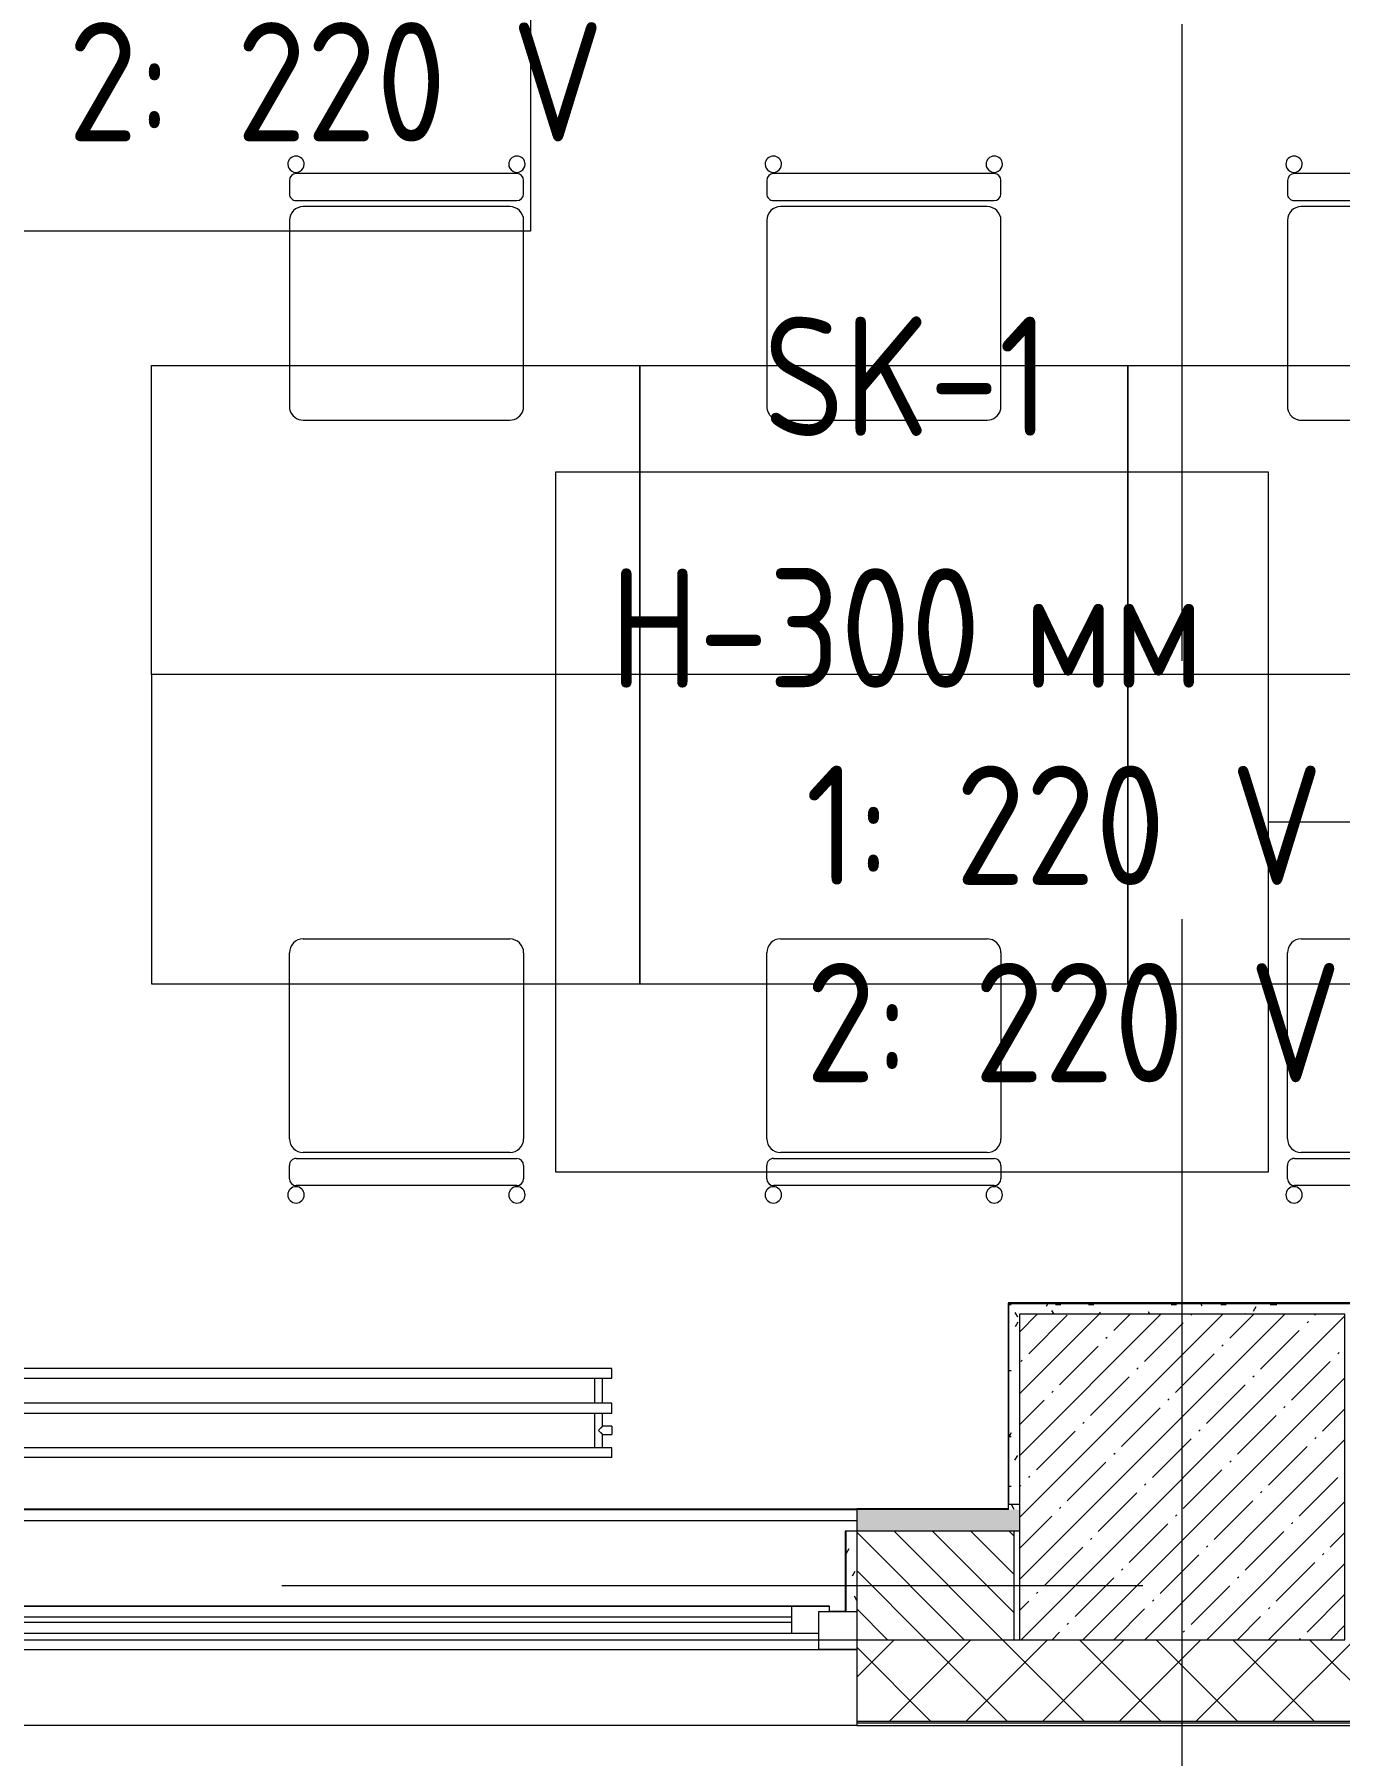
# Model space of a CAD drawing. Header units: millimetres. Extents: x -2911 to 185427, y -8553 to 29000.
# Drawn here: x 20094 to 22500, y -314 to 2860 of the extents above; entities that cross this region are included whole.
import ezdxf

# ---------------------------------------------------------------- set-up
doc = ezdxf.new("R2010")
doc.units = ezdxf.units.MM
doc.linetypes.add('Осевая', pattern=[3175, 635, -476.25, 1587.5, -476.25])
for name, color, linetype, lineweight in [('A-GLAZ', 7, 'Continuous', 9), ('A-GLAZ-1', 7, 'Continuous', 13), ('A-WALL', 7, 'Continuous', 9), ('E-ELEC-FIXT-IDEN', 7, 'Continuous', 9), ('I-WALL', 7, 'Continuous', 9), ('M-EQPM', 7, 'Continuous', 9), ('S-COLS', 7, 'Continuous', 9), ('Оси', 7, 'Continuous', 9), ('Оси-2', 7, 'Осевая', 9)]:
    doc.layers.add(name, color=color, linetype=linetype, lineweight=lineweight)
for name, color, linetype, lineweight, true_color in [('A-WALL-1', 7, 'Continuous', 9, 0x3c3c3c), ('A-WALL-FNSH-1', 7, 'Continuous', 9, 0x3c3c3c), ('I-FURN-1', 7, 'Continuous', 9, 0xf0f0f0)]:
    doc.layers.add(name, color=color, linetype=linetype, lineweight=lineweight, true_color=true_color)
doc.styles.add('GOST Common', font='GOST_Common.ttf', dxfattribs={"width": 0.9, "height": 220})
pattern_1 = [(0, (0, 0), (121.92, 30.48), [10.058, -81.382, 10.058, -81.382, -487.68]), (0, (0, 0), (121.92, 30.48), [-182.88, 10.058, -172.822, 10.058, -81.382, -213.36]), (0, (0, 0), (121.92, 30.48), [-457.2, 10.058, -50.902, 10.058, -142.342]), (120, (45.72, 15.24), (-87.356454, 90.345817), [10.058, -81.382, 10.058, -81.382, -487.68]), (120, (45.72, 15.24), (-87.356454, 90.345817), [-182.88, 10.058, -172.822, 10.058, -81.382, -213.36]), (120, (45.72, 15.24), (-87.356454, 90.345817), [-457.2, 10.058, -50.902, 10.058, -142.342]), (240, (60.96, 76.2), (-34.563546, -120.825817), [10.058, -81.382, 10.058, -81.382, -487.68]), (240, (60.96, 76.2), (-34.563546, -120.825817), [-182.88, 10.058, -172.822, 10.058, -81.382, -213.36]), (240, (60.96, 76.2), (-34.563546, -120.825817), [-457.2, 10.058, -50.902, 10.058, -142.342])]

# ---------------------------------------------------------------- blocks, each defined once
blk = doc.blocks.new('120_Окно_СКБ_2Ст - 120_Окно_СКБ_2Ст 2800х2500_створка_-22445922-План размещения напольных электротехнических лючков и розеток 2 этажа в осях 1-12')
at = {"layer": 'A-GLAZ'}
for p, q in [((1400, -57), (-1400, -57)), ((-1280, -107), (450, -107)), ((450, -117), (-1280, -117)), ((620, -107), (1280, -107)), ((1280, -117), (620, -117)), ((-1380, -127), (-1350, -127)), ((520, -127), (550, -127)), ((1350, -127), (1380, -127))]:
    blk.add_line(p, q, dxfattribs=at)
at = {"layer": 'A-GLAZ-1'}
for p, q in [((-1400, -127), (-1400, -57)), ((-1400, -57), (-1330, -57)), ((-1330, -57), (-1330, -127)), ((500, -127), (500, -57)), ((500, -57), (570, -57)), ((570, -57), (570, -127)), ((1330, -127), (1330, -57)), ((1330, -57), (1400, -57)), ((1400, -57), (1400, -127)), ((500, -87), (-1330, -87)), ((-1330, -87), (-1330, -127)), ((-1280, -137), (-1280, -87)), ((450, -137), (450, -87)), ((500, -127), (500, -87)), ((1330, -87), (570, -87)), ((570, -87), (570, -127)), ((620, -137), (620, -87)), ((1280, -137), (1280, -87)), ((1330, -127), (1330, -87)), ((-1330, -127), (-1400, -127)), ((-1330, -127), (-1350, -127)), ((-1350, -127), (-1350, -137)), ((-1350, -137), (520, -137)), ((520, -137), (-1350, -137)), ((570, -127), (500, -127)), ((520, -127), (500, -127)), ((520, -137), (520, -127)), ((570, -127), (550, -127)), ((550, -127), (550, -137)), ((550, -137), (1350, -137)), ((1350, -137), (550, -137)), ((1400, -127), (1330, -127)), ((1350, -127), (1330, -127)), ((1350, -137), (1350, -127))]:
    blk.add_line(p, q, dxfattribs=at)
blk = doc.blocks.new('BSC_Колонна _Прямоугольная - 600х600-V56-План размещения напольных электротехнических лючков и розеток 2 этажа в осях 1-12')
at = {"layer": 'S-COLS'}
h = blk.add_hatch(dxfattribs=at)
h.set_pattern_fill('FP_68', color=256, style=0, pattern_type=2)
h.set_pattern_definition([(45, (-22210, -200), (-57.02463, 57.02463), []), (45, (-22152.975, -200), (-57.02463, 57.02463), [100.806, -20.161, 3.353, -16.808])])
h.paths.add_polyline_path([(-300, -300), (300, -300), (300, 300), (-300, 300), (-300, -14.8)])
for p, q in [((300, 300), (-300, 300)), ((-300, 300), (-300, -300)), ((300, -300), (300, 300)), ((-300, -300), (300, -300))]:
    blk.add_line(p, q, dxfattribs=at)
blk = doc.blocks.new('Стул Breuer - 1_9а-V104-План размещения напольных электротехнических лючков и розеток 2 этажа в осях 1-12')
at = {"layer": 'I-FURN-1'}
for p, q in [((190.5, 241.3), (-190.5, 241.3)), ((-215.9, 215.9), (-215.9, 140.6)), ((215.9, 140.6), (215.9, 215.9)), ((-215.9, 140.6), (-215.9, -127)), ((215.9, -127), (215.9, 140.6)), ((-190.5, -152.4), (190.5, -152.4)), ((-215.9, -176.2), (-215.9, -200.8)), ((203.2, -163.5), (-203.2, -163.5)), ((215.9, -200.8), (215.9, -176.2)), ((-203.2, -213.5), (203.2, -213.5))]:
    blk.add_line(p, q, dxfattribs=at)
for centre, radius, start, end in [((-190.5, 215.9), 25.4, 165, 180), ((-190.5, 215.9), 25.4, 90, 165), ((190.5, 215.9), 25.4, 15, 90), ((190.5, 215.9), 25.4, 0, 15), ((-190.5, -127), 25.4, 180, 270), ((190.5, -127), 25.4, 270, 360), ((-203.2, -176.2), 12.7, 90, 180), ((203.2, -176.2), 12.7, 360, 90), ((-203.5, -230.6), 15.1, 360, 180), ((-203.2, -200.8), 12.7, 180, 270), ((203.7, -230.6), 15.1, 360, 180), ((203.2, -200.8), 12.7, 270, 360), ((-203.5, -230.6), 15.1, 180, 360), ((203.7, -230.6), 15.1, 180, 360)]:
    blk.add_arc(centre, radius, start, end, dxfattribs=at)
blk = doc.blocks.new('Стул Breuer - 1_9а-V105-План размещения напольных электротехнических лючков и розеток 2 этажа в осях 1-12')
at = {"layer": 'I-FURN-1'}
for p, q in [((190.5, 241.3), (-190.5, 241.3)), ((-215.9, 215.9), (-215.9, 140.6)), ((215.9, 140.6), (215.9, 215.9)), ((-215.9, 140.6), (-215.9, -127)), ((215.9, -127), (215.9, 140.6)), ((-190.5, -152.4), (190.5, -152.4)), ((-215.9, -176.2), (-215.9, -200.8)), ((203.2, -163.5), (-203.2, -163.5)), ((215.9, -200.8), (215.9, -176.2)), ((-203.2, -213.5), (203.2, -213.5))]:
    blk.add_line(p, q, dxfattribs=at)
for centre, radius, start, end in [((-190.5, 215.9), 25.4, 165, 180), ((-190.5, 215.9), 25.4, 90, 165), ((190.5, 215.9), 25.4, 45, 90), ((190.5, 215.9), 25.4, 30, 45), ((190.5, 215.9), 25.4, 0, 30), ((-190.5, -127), 25.4, 180, 270), ((190.5, -127), 25.4, 270, 360), ((-203.2, -176.2), 12.7, 90, 180), ((203.2, -176.2), 12.7, 360, 90), ((-203.5, -230.6), 15.1, 360, 180), ((-203.2, -200.8), 12.7, 180, 270), ((203.7, -230.6), 15.1, 360, 180), ((203.2, -200.8), 12.7, 270, 360), ((-203.5, -230.6), 15.1, 180, 360), ((203.7, -230.6), 15.1, 180, 360)]:
    blk.add_arc(centre, radius, start, end, dxfattribs=at)
blk = doc.blocks.new('Стул Breuer - 1_9а-V106-План размещения напольных электротехнических лючков и розеток 2 этажа в осях 1-12')
at = {"layer": 'I-FURN-1'}
for p, q in [((190.5, 241.3), (-190.5, 241.3)), ((-215.9, 215.9), (-215.9, 140.6)), ((215.9, 140.6), (215.9, 215.9)), ((-215.9, 140.6), (-215.9, -127)), ((215.9, -127), (215.9, 140.6)), ((-190.5, -152.4), (190.5, -152.4)), ((-215.9, -176.2), (-215.9, -200.8)), ((203.2, -163.5), (-203.2, -163.5)), ((215.9, -200.8), (215.9, -176.2)), ((-203.2, -213.5), (203.2, -213.5))]:
    blk.add_line(p, q, dxfattribs=at)
for centre, radius, start, end in [((-190.5, 215.9), 25.4, 90, 180), ((190.5, 215.9), 25.4, 75, 90), ((190.5, 215.9), 25.4, 0, 75), ((-190.5, -127), 25.4, 180, 270), ((190.5, -127), 25.4, 270, 360), ((-203.2, -176.2), 12.7, 90, 180), ((203.2, -176.2), 12.7, 360, 90), ((-203.5, -230.6), 15.1, 360, 180), ((-203.2, -200.8), 12.7, 180, 270), ((203.7, -230.6), 15.1, 360, 180), ((203.2, -200.8), 12.7, 270, 360), ((-203.5, -230.6), 15.1, 180, 360), ((203.7, -230.6), 15.1, 180, 360)]:
    blk.add_arc(centre, radius, start, end, dxfattribs=at)
blk = doc.blocks.new('Стул Breuer - 1_9а-V109-План размещения напольных электротехнических лючков и розеток 2 этажа в осях 1-12')
at = {"layer": 'I-FURN-1'}
for p, q in [((-215.9, 176.2), (-215.9, 200.8)), ((-203.2, 213.5), (203.2, 213.5)), ((215.9, 200.8), (215.9, 176.2)), ((203.2, 163.5), (-203.2, 163.5)), ((-215.9, -158.6), (-215.9, 127)), ((-190.5, 152.4), (190.5, 152.4)), ((215.9, 127), (215.9, -158.6)), ((-215.9, -215.9), (-215.9, -158.6)), ((215.9, -158.6), (215.9, -215.9)), ((190.5, -241.3), (-190.5, -241.3))]:
    blk.add_line(p, q, dxfattribs=at)
for centre, radius, start, end in [((-203.5, 230.6), 15.1, 0, 180), ((-203.5, 230.6), 15.1, 180, 0), ((203.7, 230.6), 15.1, 0, 180), ((203.7, 230.6), 15.1, 180, 0), ((-203.2, 200.8), 12.7, 90, 180), ((203.2, 200.8), 12.7, 0, 90), ((-203.2, 176.2), 12.7, 180, 270), ((203.2, 176.2), 12.7, 270, 0), ((-190.5, 127), 25.4, 90, 180), ((190.5, 127), 25.4, 0, 90), ((-190.5, -215.9), 25.4, 180, 270), ((190.5, -215.9), 25.4, 270, 0)]:
    blk.add_arc(centre, radius, start, end, dxfattribs=at)
blk = doc.blocks.new('Стул Breuer - 1_9а-V110-План размещения напольных электротехнических лючков и розеток 2 этажа в осях 1-12')
at = {"layer": 'I-FURN-1'}
for p, q in [((-215.9, 176.2), (-215.9, 200.8)), ((-203.2, 213.5), (203.2, 213.5)), ((215.9, 200.8), (215.9, 176.2)), ((203.2, 163.5), (-203.2, 163.5)), ((-215.9, -158.6), (-215.9, 127)), ((-190.5, 152.4), (190.5, 152.4)), ((215.9, 127), (215.9, -158.6)), ((-215.9, -215.9), (-215.9, -158.6)), ((215.9, -158.6), (215.9, -215.9)), ((190.5, -241.3), (-190.5, -241.3))]:
    blk.add_line(p, q, dxfattribs=at)
for centre, radius, start, end in [((-203.5, 230.6), 15.1, 0, 180), ((-203.5, 230.6), 15.1, 180, 0), ((203.7, 230.6), 15.1, 0, 180), ((203.7, 230.6), 15.1, 180, 0), ((-203.2, 200.8), 12.7, 90, 180), ((203.2, 200.8), 12.7, 0, 90), ((-203.2, 176.2), 12.7, 180, 270), ((203.2, 176.2), 12.7, 270, 0), ((-190.5, 127), 25.4, 90, 180), ((190.5, 127), 25.4, 0, 90), ((-190.5, -215.9), 25.4, 180, 240), ((190.5, -215.9), 25.4, 270, 0), ((-190.5, -215.9), 25.4, 240, 270)]:
    blk.add_arc(centre, radius, start, end, dxfattribs=at)
blk = doc.blocks.new('Стол базовый прямоугольный - 1_102-26219600-План размещения напольных электротехнических лючков и розеток 2 этажа в осях 1-12')
at = {"layer": 'I-FURN-1'}
for p, q in [((450, 285), (-450, 285)), ((-450, 285), (-450, -285)), ((450, -285), (450, 285)), ((-450, -285), (450, -285))]:
    blk.add_line(p, q, dxfattribs=at)
blk = doc.blocks.new('Стол базовый прямоугольный - 1_102-26219608-План размещения напольных электротехнических лючков и розеток 2 этажа в осях 1-12')
at = {"layer": 'I-FURN-1'}
for p, q in [((-450, 285), (450, 285)), ((-450, -285), (-450, 285)), ((450, 285), (450, -285)), ((450, -285), (-450, -285))]:
    blk.add_line(p, q, dxfattribs=at)
blk = doc.blocks.new('radiator_prado_classic_z_tip_30_po exemplyaru - Classic Z Тип 30-500-30677904-План размещения напольных электротехнических лючков и розеток 2 этажа в осях 1-12')
at = {"layer": 'M-EQPM'}
for p, q in [((0, -64), (0, -82)), ((0, -64), (1600, -64)), ((0, -82), (1600, -82)), ((17.5, -82), (17.5, -106.5)), ((32.5, -146), (32.5, -82)), ((1567.5, -82), (1567.5, -146)), ((1582.5, -106.5), (1582.5, -82)), ((1600, -82), (1600, -64)), ((17.5, -106.5), (0, -106.5)), ((17.5, -106.5), (0, -106.5)), ((0, -121.5), (0, -106.5)), ((0, -106.5), (0, -106.8)), ((0, -106.8), (0, -106.8)), ((0, -121.2), (0, -121.5)), ((0, -121.2), (0, -121.2)), ((0, -121.5), (17.5, -121.5)), ((0, -121.5), (17.5, -121.5)), ((17.5, -121.5), (17.5, -146)), ((1600, -106.5), (1582.5, -106.5)), ((1600, -106.5), (1582.5, -106.5)), ((1582.5, -146), (1582.5, -121.5)), ((1582.5, -121.5), (1600, -121.5)), ((1582.5, -121.5), (1600, -121.5)), ((1600, -106.8), (1600, -106.5)), ((1600, -106.5), (1600, -121.5)), ((1600, -106.8), (1600, -106.5)), ((1600, -106.5), (1600, -106.8)), ((1600, -121.5), (1600, -121.2)), ((1600, -121.5), (1600, -121.2)), ((1600, -121.2), (1600, -121.5)), ((0, -146), (0, -164)), ((1600, -146), (0, -146)), ((1600, -164), (1600, -146)), ((0, -164), (1600, -164)), ((17.5, -164), (17.5, -210)), ((32.5, -210), (32.5, -164)), ((1567.5, -164), (1567.5, -210)), ((1582.5, -210), (1582.5, -164)), ((1600, -210), (0, -210)), ((0, -210), (0, -228)), ((1600, -228), (1600, -210)), ((0, -228), (1600, -228))]:
    blk.add_line(p, q, dxfattribs=at)
for points, knots in [([(25, -114), (24.5, -113.5), (23.6, -112.6), (22.4, -111.4), (21.6, -110.6), (21.1, -110.1), (20.8, -109.8), (20.5, -109.5), (20.2, -109.2), (19.8, -108.9), (19.6, -108.6), (19.3, -108.3), (19, -108), (18.7, -107.7), (18.5, -107.5), (18.3, -107.3), (18.1, -107.1), (17.9, -106.9), (17.8, -106.8), (17.7, -106.7), (17.5, -106.5), (17.5, -106.5), (17.5, -106.5)], [0, 0, 0, 0, 0.142857, 0.285714, 0.357143, 0.392857, 0.428571, 0.464286, 0.5, 0.535714, 0.571429, 0.607143, 0.642857, 0.678571, 0.714286, 0.75, 0.785714, 0.821429, 0.857143, 0.892857, 0.928571, 1, 1, 1, 1]), ([(17.5, -121.5), (17.5, -121.5), (17.5, -121.5), (17.7, -121.3), (17.8, -121.2), (17.9, -121.1), (18.1, -120.9), (18.3, -120.7), (18.5, -120.5), (18.7, -120.3), (19, -120), (19.3, -119.7), (19.6, -119.4), (19.8, -119.1), (20.3, -118.7), (20.7, -118.3), (21.1, -117.9), (21.6, -117.4), (22.4, -116.6), (23.6, -115.4), (24.5, -114.5), (25, -114)], [0, 0, 0, 0, 0.071429, 0.107143, 0.142857, 0.178571, 0.214286, 0.25, 0.285714, 0.321429, 0.357143, 0.392857, 0.428571, 0.464286, 0.5, 0.571429, 0.607143, 0.642857, 0.714286, 0.857143, 1, 1, 1, 1]), ([(1575, -114), (1575.5, -113.5), (1576.4, -112.6), (1577.6, -111.4), (1578.4, -110.6), (1578.9, -110.1), (1579.2, -109.8), (1579.5, -109.5), (1579.8, -109.2), (1580.1, -108.8), (1580.4, -108.6), (1580.7, -108.3), (1581, -108), (1581.3, -107.7), (1581.5, -107.5), (1581.7, -107.3), (1581.9, -107.1), (1582.1, -106.9), (1582.2, -106.8), (1582.3, -106.7), (1582.5, -106.5), (1582.5, -106.5), (1582.5, -106.5)], [0, 0, 0, 0, 0.142857, 0.285714, 0.357143, 0.392857, 0.428571, 0.464286, 0.5, 0.535714, 0.571429, 0.607143, 0.642857, 0.678571, 0.714286, 0.75, 0.785714, 0.821429, 0.857143, 0.892857, 0.928571, 1, 1, 1, 1]), ([(1582.5, -121.5), (1582.5, -121.5), (1582.5, -121.5), (1582.3, -121.3), (1582.2, -121.2), (1582.1, -121.1), (1581.9, -120.9), (1581.7, -120.7), (1581.5, -120.5), (1581.3, -120.3), (1581, -120), (1580.7, -119.7), (1580.4, -119.4), (1580.1, -119.2), (1579.7, -118.7), (1579.3, -118.3), (1578.9, -117.9), (1578.4, -117.4), (1577.6, -116.6), (1576.4, -115.4), (1575.5, -114.5), (1575, -114)], [0, 0, 0, 0, 0.071429, 0.107143, 0.142857, 0.178571, 0.214286, 0.25, 0.285714, 0.321429, 0.357143, 0.392857, 0.428571, 0.464286, 0.5, 0.571429, 0.607143, 0.642857, 0.714286, 0.857143, 1, 1, 1, 1])]:
    blk.add_open_spline(points, degree=3, knots=knots, dxfattribs=at)

msp = doc.modelspace()

# ---------------------------------------------------------------- hatches: boundary and pattern name
at = {"layer": 'A-WALL'}
h = msp.add_hatch(dxfattribs=at)
h.set_pattern_fill('FP_16', color=256, style=0, pattern_type=2)
h.set_pattern_definition([(135, (0, 0), (-35.35534, -35.35534), [])])
h.paths.add_polyline_path([(21900, -100), (21900, 100), (21610, 100), (21610, -100)])
h.paths.add_polyline_path([(18810, -100), (18810, 100), (18160, 100), (18160, -100)])
h = msp.add_hatch(dxfattribs=at)
h.set_pattern_fill('FP_12', color=256, style=0, pattern_type=2)
h.set_pattern_definition([(45, (0, 0), (-70.71068, 70.71068), []), (135, (0, 0), (-70.71068, -70.71068), [])])
h.paths.add_polyline_path([(38277.7, -250), (38277.7, -100), (37990, -100), (37990, -250)])
h.paths.add_polyline_path([(35890, -250), (35890, -100), (34770, -100), (34770, -250)])
h.paths.add_polyline_path([(33870, -250), (33870, -100), (33010, -100), (33010, -250), (33610, -250)])
h.paths.add_polyline_path([(30633.9, -250), (30910, -250), (30910, -100), (29209.7, -100), (29209.7, -250)])
h.paths.add_polyline_path([(26160, -250), (26409.7, -250), (26409.7, -100), (24810, -100), (24810, -250), (25560, -250)])
h.paths.add_polyline_path([(22510, -250), (22710, -250), (22710, -100), (21610, -100), (21610, -250), (21910, -250)])
h.paths.add_polyline_path([(18160, -250), (18810, -250), (18810, -100), (18160, -100)])
h.paths.add_polyline_path([(16110, -250), (17260, -250), (17260, -100), (16110, -100)])
h.paths.add_polyline_path([(13010, -250), (13010, -100), (11660, -100), (11660, -250), (12069.9, -250)])
h.paths.add_polyline_path([(6766, -250), (8560, -250), (8560, -100), (4630, -100), (4630, -250)])
h.paths.add_polyline_path([(2788, -250), (3730, -250), (3730, -100), (-260, -100), (-260, -250), (1462, -250)])
at = {"layer": 'I-WALL'}
h = msp.add_hatch(dxfattribs=at)
h.set_pattern_fill('FP_87', color=256, style=0, pattern_type=2)
h.set_pattern_definition(pattern_1)
h.paths.add_polyline_path([(22710, 500), (22710, 520), (21890, 520), (21890, 500), (22677.9, 500)])
h = msp.add_hatch(dxfattribs=at)
h.set_pattern_fill('FP_87', color=256, style=0, pattern_type=2)
h.set_pattern_definition(pattern_1)
h.paths.add_polyline_path([(21910, 140), (21910, 500), (21890, 500), (21890, 140)])
h = msp.add_hatch(dxfattribs=at)
h.set_pattern_fill('FP_87', color=256, style=0, pattern_type=2)
h.set_pattern_definition(pattern_1)
h.paths.add_polyline_path([(21910, 150), (21910, 500), (21890, 500), (21890, 150)])
h = msp.add_hatch(dxfattribs=at)
h.set_pattern_fill('FP_87', color=256, style=0, pattern_type=2)
h.set_pattern_definition(pattern_1)
h.paths.add_polyline_path([(21900, 100), (21910, 100), (21910, 140), (21610, 140), (21610, 100)])
h.paths.add_polyline_path([(18160, 100), (18810, 100), (18810, 140), (18160, 140)])
h = msp.add_hatch(dxfattribs=at)
h.set_pattern_fill('FP_87', color=256, style=0, pattern_type=2)
h.set_pattern_definition(pattern_1)
h.paths.add_polyline_path([(21610, -48), (21610, 100), (21590, 100), (21590, -48)])

# ---------------------------------------------------------------- linework, layer by layer
at = {"layer": 'A-WALL'}
for p, q in [((21890, 140), (21610, 140)), ((21890, 140), (21890, 150)), ((21910, 100), (21590, 100)), ((11660, -100), (21910, -100)), ((21610, -250), (22710, -250)), ((21610, -253), (22710, -253)), ((21610, -258), (18810, -258))]:
    msp.add_line(p, q, dxfattribs=at)
at = {"layer": 'A-WALL-1'}
for p, q in [((21890, 520), (21890, 150)), ((21610, 140), (21610, -250)), ((21890, 150), (21910, 150)), ((21590, 100), (21590, -48)), ((21900, -100), (21900, 100)), ((21590, -48), (21610, -48))]:
    msp.add_line(p, q, dxfattribs=at)
at = {"layer": 'A-WALL-FNSH-1'}
for p, q in [((21890, 520.5), (21889, 520.5)), ((21889, 520.5), (21889, 141)), ((21889, 520), (22730, 520)), ((22731, 521), (21890, 521)), ((21890, 521), (21890, 520.5)), ((21889, 160.5), (21890, 160.5)), ((21889, 141), (21610, 141)), ((21610, 141), (21610, 140)), ((21590, 100), (21589, 100)), ((21589, 100), (21589, -48)), ((21589, -48), (21590, -48)), ((21610, -250), (21610, -258)), ((21610, -258), (22710, -258))]:
    msp.add_line(p, q, dxfattribs=at)
at = {"layer": 'E-ELEC-FIXT-IDEN'}
msp.add_line((24730, 1407.2), (22368.3, 1407.7), dxfattribs=at)
at = {"layer": 'E-ELEC-FIXT-IDEN', "flags": 128}
for points in [[(19695, 3787.9), (21008.3, 3787.9), (21008.3, 2496.9), (19695, 2496.9)], [(21055, 2053.2), (22368.3, 2053.2), (22368.3, 762.2), (21055, 762.2)]]:
    msp.add_lwpolyline(points, close=True, dxfattribs=at)
at = {"layer": 'I-WALL'}
for p, q in [((18810, 141), (21610, 141)), ((18810, 140), (21610, 140)), ((18810, 120), (21610, 120))]:
    msp.add_line(p, q, dxfattribs=at)
at = {"layer": 'Оси'}
msp.add_line((22210, -1906.3), (22210, 593.7), dxfattribs=at)
at = {"layer": 'Оси-2'}
for p, q in [((22210, 593.7), (22210, 24898.1)), ((389, 0), (35990, 0))]:
    msp.add_line(p, q, dxfattribs=at)

# ---------------------------------------------------------------- block references
at = {"layer": 'A-GLAZ', "rotation": 180}
msp.add_blockref('120_Окно_СКБ_2Ст - 120_Окно_СКБ_2Ст 2800х2500_створка_-22445922-План размещения напольных электротехнических лючков и розеток 2 этажа в осях 1-12', (20210, -175), dxfattribs=at)
at = {"layer": 'I-FURN-1', "rotation": 180}
for name, p in [('Стул Breuer - 1_9а-V104-План размещения напольных электротехнических лючков и розеток 2 этажа в осях 1-12', (20780, 2390)), ('Стул Breuer - 1_9а-V105-План размещения напольных электротехнических лючков и розеток 2 этажа в осях 1-12', (21660, 2390)), ('Стул Breuer - 1_9а-V106-План размещения напольных электротехнических лючков и розеток 2 этажа в осях 1-12', (22620, 2390)), ('Стол базовый прямоугольный - 1_102-26219608-План размещения напольных электротехнических лючков и розеток 2 этажа в осях 1-12', (20760, 1964.4)), ('Стол базовый прямоугольный - 1_102-26219608-План размещения напольных электротехнических лючков и розеток 2 этажа в осях 1-12', (21660, 1964.4)), ('Стол базовый прямоугольный - 1_102-26219608-План размещения напольных электротехнических лючков и розеток 2 этажа в осях 1-12', (22560, 1964.4)), ('Стол базовый прямоугольный - 1_102-26219600-План размещения напольных электротехнических лючков и розеток 2 этажа в осях 1-12', (20760, 1394.4)), ('Стол базовый прямоугольный - 1_102-26219600-План размещения напольных электротехнических лючков и розеток 2 этажа в осях 1-12', (21660, 1394.4)), ('Стол базовый прямоугольный - 1_102-26219600-План размещения напольных электротехнических лючков и розеток 2 этажа в осях 1-12', (22560, 1394.4)), ('Стул Breuer - 1_9а-V109-План размещения напольных электротехнических лючков и розеток 2 этажа в осях 1-12', (20780, 950.8)), ('Стул Breuer - 1_9а-V110-План размещения напольных электротехнических лючков и розеток 2 этажа в осях 1-12', (21660, 950.8)), ('Стул Breuer - 1_9а-V109-План размещения напольных электротехнических лючков и розеток 2 этажа в осях 1-12', (22620, 950.8))]:
    msp.add_blockref(name, p, dxfattribs=at)
at = {"layer": 'M-EQPM', "rotation": 180}
msp.add_blockref('radiator_prado_classic_z_tip_30_po exemplyaru - Classic Z Тип 30-500-30677904-План размещения напольных электротехнических лючков и розеток 2 этажа в осях 1-12', (21158.8, 172), dxfattribs=at)
at = {"layer": 'S-COLS'}
msp.add_blockref('BSC_Колонна _Прямоугольная - 600х600-V56-План размещения напольных электротехнических лючков и розеток 2 этажа в осях 1-12', (22210, 200), dxfattribs=at)

# ---------------------------------------------------------------- texts
at = {"layer": 'E-ELEC-FIXT-IDEN', "char_height": 220, "attachment_point": 1, "style": 'GOST Common'}
for s, insert, width in [('   2: 220 V', (19795, 2882.6), 1342.025), ('SK-1', (21438.1, 2339.5), 656.582), ('H-300 ', (21155, 1875.5), 923.544), ('мм', (21917, 1875.5), 375.19), ('   1: 220 V', (21155, 1511.7), 1291.519), ('   2: 220 V', (21155, 1147.9), 1342.025)]:
    msp.add_mtext(s, dxfattribs=dict(at, insert=insert, width=width))

doc.saveas('drawing.dxf')
